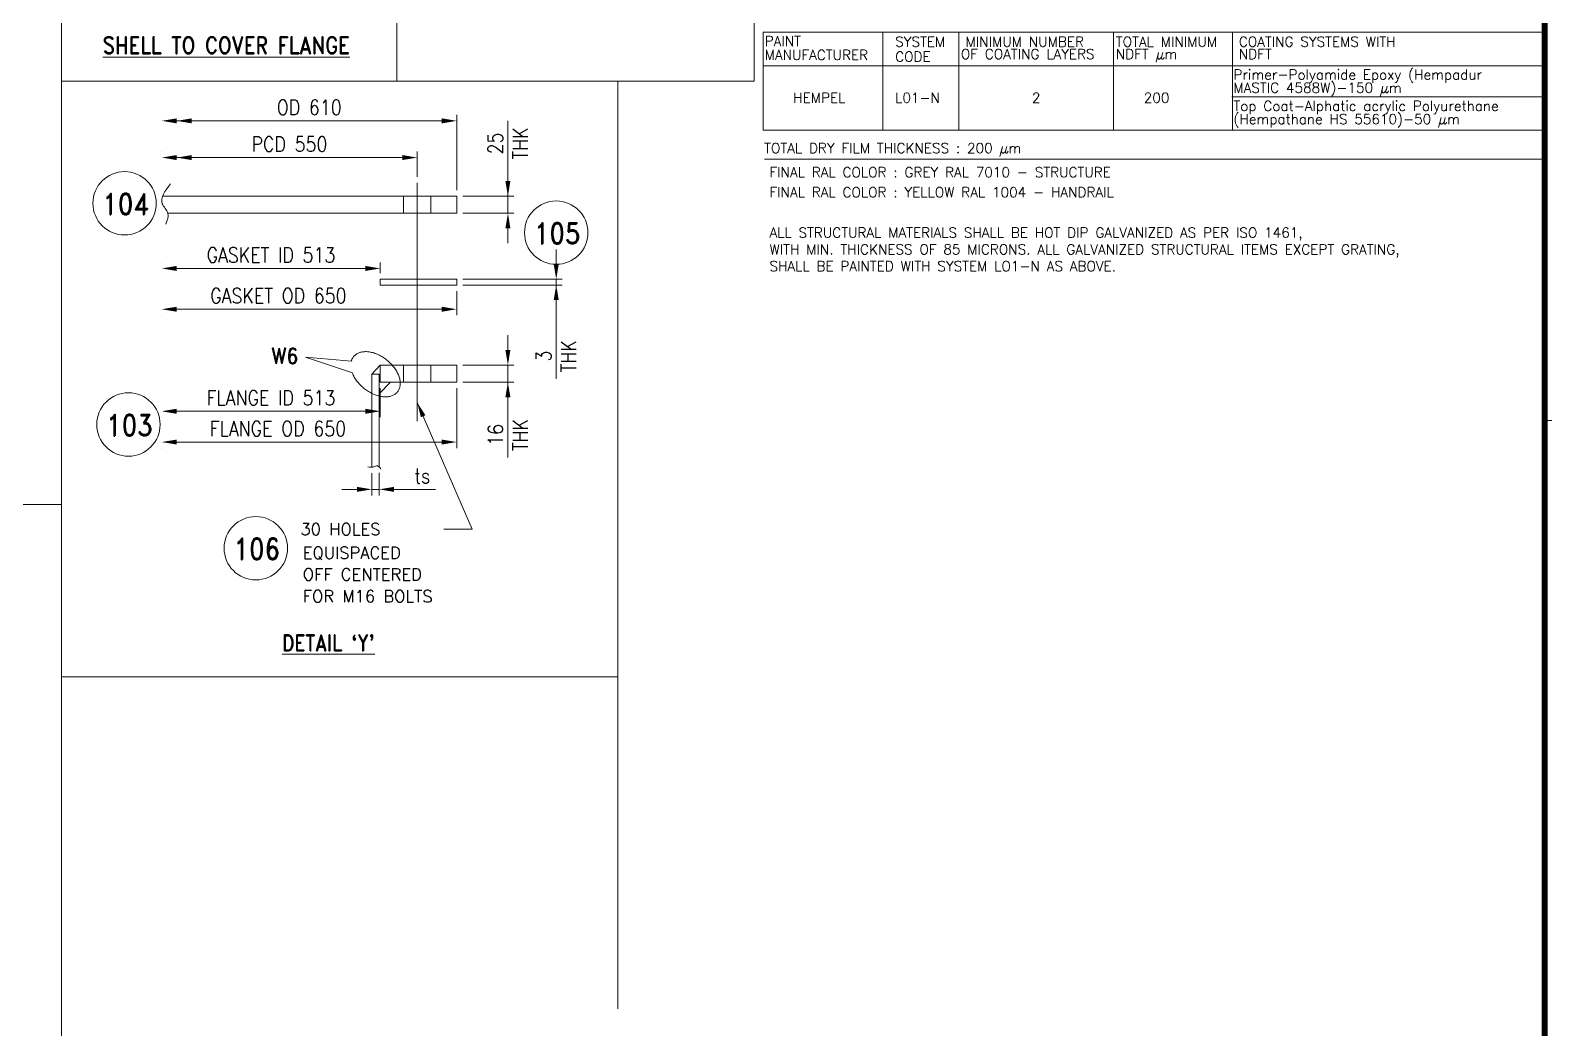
# Model space of a CAD drawing. Header units: inches. Extents: x -31906 to -25178, y -20157 to -15405.
# Drawn here: x -28442 to -26418, y -17806 to -16472 of the extents above; entities that cross this region are included whole.
import ezdxf
from ezdxf.enums import TextEntityAlignment as Align

# ---------------------------------------------------------------- set-up
doc = ezdxf.new("R2010")
doc.units = ezdxf.units.IN
doc.header["$LTSCALE"] = 200
doc.header["$MEASUREMENT"] = 0
for name, pattern in [('CENTER2', [1.125, 0.75, -0.125, 0.125, -0.125]), ('HIDDEN', [0.375, 0.25, -0.125]), ('PHANTOM2', [1.25, 0.625, -0.125, 0.125, -0.125, 0.125, -0.125])]:
    doc.linetypes.add(name, pattern=pattern)
doc.layers.add('AM_5', color=3, linetype='Continuous', lineweight=15)
doc.layers.add('OBJECT', color=7, linetype='Continuous', lineweight=18)
for name, color, linetype in [('BORDER1', 3, 'Continuous'), ('BORDER2', 7, 'Continuous'), ('text', 3, 'Continuous')]:
    doc.layers.add(name, color=color, linetype=linetype)
doc.styles.add('ROMANC', font='ROMANC', dxfattribs={"height": 5})
doc.styles.add('ROMAND', font='romand.shx', dxfattribs={"width": 0.8})
doc.styles.add('ROMANS', font='romans.shx', dxfattribs={"width": 0.85})
doc.styles.add('ROMANT', font='romant.shx')
doc.styles.add('RS', font='ROMANS.shx', dxfattribs={"width": 0.8})
doc.styles.get("Standard").update_dxf_attribs({"font": 'romans.shx'})
doc.dimstyles.new('VEP-8', dxfattribs={"dimscale": 8, "dimtxt": 2.5, "dimasz": 2.5, "dimexe": 1, "dimexo": 1, "dimgap": 1, "dimtad": 1, "dimdec": 1, "dimlfac": -1, "dimzin": 9, "dimdsep": 46, "dimtxsty": 'ROMANS', "dimcen": 0, "dimclrd": 256, "dimclre": 256, "dimclrt": 3, "dimadec": 0, "dimazin": 2, "dimtfac": 1, "dimtdec": 1, "dimtmove": 0, "dimatfit": 3, "dimfxl": 1, "dimlwd": -1, "dimlwe": -1, "dimarcsym": 1})
doc.dimstyles.new('VEP-8$0', dxfattribs={"dimscale": 8, "dimtxt": 2.5, "dimasz": 2.5, "dimexe": 1, "dimexo": 1, "dimgap": 1, "dimtad": 1, "dimdec": 1, "dimlfac": -1, "dimzin": 9, "dimdsep": 46, "dimtxsty": 'ROMANS', "dimcen": 0, "dimclrd": 256, "dimclre": 256, "dimclrt": 3, "dimadec": 0, "dimazin": 2, "dimtfac": 1, "dimtdec": 1, "dimtmove": 0, "dimatfit": 3, "dimfxl": 1, "dimlwd": -1, "dimlwe": -1, "dimarcsym": 1})

# ---------------------------------------------------------------- blocks, each defined once
blk = doc.blocks.new('0')
at = {"layer": 'BORDER1', "color": 154, "true_color": 0x1859a9, "const_width": 1}
blk.add_lwpolyline([(656, 0), (656, 564)], dxfattribs=at)
at = {"layer": 'BORDER2', "flags": 8}
for tag, height, style, p in [('REV-A', 2.7, 'ROMANS', (662.76, 118.68)), ('RE-A', 7, 'ROMANT', (745.34, 6.15))]:
    blk.add_attdef(tag, text='', height=height, dxfattribs=dict(at, style=style)).set_placement(p, align=Align.CENTER)
at = {"layer": 'BORDER2', "style": 'ROMANS', "width": 4.59626}
blk.add_attdef('DATE-A', text='', height=2.7, dxfattribs=at).set_placement((668.47, 118.68), (681.47, 118.68), align=Align.FIT)
at = {"layer": 'BORDER2'}
for tag, height, style, p in [('DRN-A', 2.7, 'ROMANS', (689.55, 118.68)), ('CHD-A', 2.7, 'ROMANS', (701.61, 118.68)), ('APD-A', 2.7, 'ROMANS', (713.32, 118.68)), ('CONS_CONT_VEND', 3.5, 'ROMANC', (726, 61.94))]:
    blk.add_attdef(tag, text='', height=height, dxfattribs=dict(at, style=style)).set_placement(p, align=Align.CENTER)
at = {"layer": 'BORDER2', "style": 'ROMANS', "width": 0.8}
for tag, p, height in [('1:X', (670.77, 103.49), 3), ('LOC', (709.61, 103.49), 3), ('PROJ_NO', (774.84, 103.49), 3), ('CONS_DRG_NO', (681.74, 53.26), 2.5)]:
    blk.add_attdef(tag, p, '', height=height, dxfattribs=at)
at = {"layer": 'BORDER2', "lineweight": 30, "width": 0.8, "flags": 104}
blk.add_attdef('COMMENTS-A', text='', height=2.2, dxfattribs=at).set_placement((720.55, 120.5), align=Align.MIDDLE_LEFT)
at = {"layer": 'BORDER2', "style": 'ROMANS', "width": 0.8}
for tag, p in [('PROJECT_TITLE_1', (726, 45.91)), ('PROJECT_TITLE_2', (726, 40.58))]:
    blk.add_attdef(tag, text='', height=3.5, dxfattribs=at).set_placement(p, align=Align.MIDDLE)
at = {"layer": 'BORDER2', "style": 'ROMANT', "width": 0.8}
for tag, p in [('DRG_TITLE_1', (726, 29.73)), ('DRG_TITLE_2', (726, 23.03)), ('DRG_TITLE_3', (726, 16.33))]:
    blk.add_attdef(tag, text='', height=4, dxfattribs=at).set_placement(p, align=Align.CENTER)
at = {"layer": 'BORDER2', "style": 'ROMANT'}
for tag, p in [('AR', (668.95, 6.15)), ('PA', (683.03, 6.15)), ('DC', (697.09, 6.15)), ('TS', (775.94, 6.15))]:
    blk.add_attdef(tag, p, '', height=7, dxfattribs=at)
for tag, p in [('SRNO', (736.79, 6.15)), ('SH', (771.83, 6.2))]:
    blk.add_attdef(tag, text='', height=7, dxfattribs=at).set_placement(p, align=Align.RIGHT)
at = {"layer": 'BORDER2', "style": 'ROMANS', "flags": 2}
blk.add_attdef('TB_VERSION', text='', height=2, dxfattribs=at).set_placement((1, -1), align=Align.TOP_LEFT)
blk = doc.blocks.new('*D92')
at = {"layer": 'AM_5', "color": 8, "transparency": 16777216}
for p, q in [((-28266.2, -16585.3), (-28266.2, -16585.3)), ((-27872.1, -16685.8), (-27872.1, -16585.3)), ((-27892.1, -16593.3), (-28246.2, -16593.3))]:
    blk.add_line(p, q, dxfattribs=at)
for points in [[(-28246.2, -16590), (-28246.2, -16596.7), (-28266.2, -16593.3)], [(-27892.1, -16596.7), (-27892.1, -16590), (-27872.1, -16593.3)]]:
    blk.add_solid(points, dxfattribs=at)
at = {"layer": 'Defpoints', "color": 0, "transparency": 16777216}
for p in [(-28266.2, -16593.3), (-28266.2, -16593.3), (-27872.1, -16693.8)]:
    blk.add_point(p, dxfattribs=at)
at = {"layer": 'AM_5', "color": 3, "transparency": 16777216, "insert": (-28069.2, -16575.3), "char_height": 20, "attachment_point": 5, "style": 'ROMANS'}
blk.add_mtext('OD 610', dxfattribs=at)
blk = doc.blocks.new('*D93')
at = {"layer": 'AM_5', "color": 8, "transparency": 16777216}
for p, q in [((-28266.2, -16634.4), (-28266.2, -16634.4)), ((-27944.9, -16642.4), (-28246.2, -16642.4)), ((-27924.9, -16668), (-27924.9, -16634.4))]:
    blk.add_line(p, q, dxfattribs=at)
for points in [[(-28246.2, -16639), (-28246.2, -16645.7), (-28266.2, -16642.4)], [(-27944.9, -16645.7), (-27944.9, -16639), (-27924.9, -16642.4)]]:
    blk.add_solid(points, dxfattribs=at)
at = {"layer": 'Defpoints', "color": 0, "transparency": 16777216}
for p in [(-28266.2, -16642.4), (-28266.2, -16642.4), (-27924.9, -16676)]:
    blk.add_point(p, dxfattribs=at)
at = {"layer": 'AM_5', "color": 3, "transparency": 16777216, "insert": (-28095.6, -16624.4), "char_height": 20, "attachment_point": 5, "style": 'ROMANS'}
blk.add_mtext('PCD 550', dxfattribs=at)
blk = doc.blocks.new('*D94')
at = {"layer": 'AM_5', "color": 8, "transparency": 16777216}
for p, q in [((-27974.3, -16950.7), (-27974.3, -16989.4)), ((-28266.2, -16989.4), (-28266.2, -16989.4)), ((-27994.3, -16981.4), (-28246.2, -16981.4))]:
    blk.add_line(p, q, dxfattribs=at)
for points in [[(-28246.2, -16978), (-28246.2, -16984.7), (-28266.2, -16981.4)], [(-27994.3, -16984.7), (-27994.3, -16978), (-27974.3, -16981.4)]]:
    blk.add_solid(points, dxfattribs=at)
at = {"layer": 'Defpoints', "color": 0, "transparency": 16777216}
for p in [(-27974.3, -16942.7), (-28266.2, -16981.4), (-28266.2, -16981.4)]:
    blk.add_point(p, dxfattribs=at)
at = {"layer": 'AM_5', "color": 3, "transparency": 16777216, "insert": (-28120.3, -16963.4), "char_height": 20, "attachment_point": 5, "style": 'ROMANS'}
blk.add_mtext('FLANGE ID 513 ', dxfattribs=at)
blk = doc.blocks.new('*D95')
at = {"layer": 'AM_5', "color": 8, "transparency": 16777216}
for p, q in [((-27872.1, -16950.7), (-27872.1, -17030.5)), ((-28266.2, -17030.5), (-28266.2, -17030.5)), ((-27892.1, -17022.5), (-28246.2, -17022.5))]:
    blk.add_line(p, q, dxfattribs=at)
for points in [[(-28246.2, -17019.2), (-28246.2, -17025.8), (-28266.2, -17022.5)], [(-27892.1, -17025.8), (-27892.1, -17019.2), (-27872.1, -17022.5)]]:
    blk.add_solid(points, dxfattribs=at)
at = {"layer": 'Defpoints', "color": 0, "transparency": 16777216}
for p in [(-27872.1, -16942.7), (-28266.2, -17022.5), (-28266.2, -17022.5)]:
    blk.add_point(p, dxfattribs=at)
at = {"layer": 'AM_5', "color": 3, "transparency": 16777216, "insert": (-28111, -17004.5), "char_height": 20, "attachment_point": 5, "style": 'ROMANS'}
blk.add_mtext('FLANGE OD 650', dxfattribs=at)
blk = doc.blocks.new('*D96')
at = {"layer": 'AM_5', "color": 8, "transparency": 16777216}
for p, q in [((-27803.7, -16693.8), (-27803.7, -16593.3)), ((-27803.7, -16673.8), (-27803.7, -16653.8)), ((-27864.1, -16693.8), (-27795.7, -16693.8)), ((-27803.7, -16693.8), (-27803.7, -16716.8)), ((-27864.1, -16716.8), (-27795.7, -16716.8)), ((-27803.7, -16736.8), (-27803.7, -16756.8))]:
    blk.add_line(p, q, dxfattribs=at)
for points in [[(-27807.1, -16673.8), (-27800.4, -16673.8), (-27803.7, -16693.8)], [(-27800.4, -16736.8), (-27807.1, -16736.8), (-27803.7, -16716.8)]]:
    blk.add_solid(points, dxfattribs=at)
at = {"layer": 'Defpoints', "color": 0, "transparency": 16777216}
for p in [(-27872.1, -16693.8), (-27872.1, -16716.8), (-27803.7, -16716.8)]:
    blk.add_point(p, dxfattribs=at)
at = {"layer": 'AM_5', "color": 3, "transparency": 16777216, "insert": (-27803.7, -16623.5), "char_height": 20, "attachment_point": 5, "rotation": 90, "style": 'ROMANS'}
blk.add_mtext('25\\PTHK', dxfattribs=at)
blk = doc.blocks.new('*D97')
at = {"layer": 'AM_5', "color": 8, "transparency": 16777216}
for p, q in [((-27739.2, -16785), (-27739.2, -16765)), ((-27864.1, -16805), (-27731.2, -16805)), ((-27864.1, -16812.8), (-27731.2, -16812.8)), ((-27739.2, -16812.8), (-27739.2, -16805)), ((-27739.2, -16812.8), (-27739.2, -16938)), ((-27739.2, -16832.8), (-27739.2, -16852.8))]:
    blk.add_line(p, q, dxfattribs=at)
for points in [[(-27742.5, -16785), (-27735.8, -16785), (-27739.2, -16805)], [(-27735.8, -16832.8), (-27742.5, -16832.8), (-27739.2, -16812.8)]]:
    blk.add_solid(points, dxfattribs=at)
at = {"layer": 'Defpoints', "color": 0, "transparency": 16777216}
for p in [(-27872.1, -16805), (-27872.1, -16812.8), (-27739.2, -16805)]:
    blk.add_point(p, dxfattribs=at)
at = {"layer": 'AM_5', "color": 3, "transparency": 16777216, "insert": (-27739.2, -16907.7), "char_height": 20, "attachment_point": 5, "rotation": 90, "style": 'ROMANS'}
blk.add_mtext('3\\PTHK', dxfattribs=at)
blk = doc.blocks.new('*D98')
at = {"layer": 'AM_5', "color": 8, "transparency": 16777216}
for p, q in [((-27803.7, -16899.6), (-27803.7, -16879.6)), ((-27864.1, -16919.6), (-27795.7, -16919.6)), ((-27803.7, -16919.6), (-27803.7, -16942.7)), ((-27864.1, -16942.7), (-27795.7, -16942.7)), ((-27803.7, -16942.7), (-27803.7, -17043.2)), ((-27803.7, -16962.7), (-27803.7, -16982.7))]:
    blk.add_line(p, q, dxfattribs=at)
for points in [[(-27807.1, -16899.6), (-27800.4, -16899.6), (-27803.7, -16919.6)], [(-27800.4, -16962.7), (-27807.1, -16962.7), (-27803.7, -16942.7)]]:
    blk.add_solid(points, dxfattribs=at)
at = {"layer": 'Defpoints', "color": 0, "transparency": 16777216}
for p in [(-27872.1, -16919.6), (-27872.1, -16942.7), (-27803.7, -16942.7)]:
    blk.add_point(p, dxfattribs=at)
at = {"layer": 'AM_5', "color": 3, "transparency": 16777216, "insert": (-27803.7, -17012.9), "char_height": 20, "attachment_point": 5, "rotation": 90, "style": 'ROMANS'}
blk.add_mtext('16\\PTHK', dxfattribs=at)
blk = doc.blocks.new('*D99')
at = {"layer": 'AM_5', "color": 8, "transparency": 16777216}
for p, q in [((-28266.2, -16782.5), (-28266.2, -16782.5)), ((-27994.3, -16790.5), (-28246.2, -16790.5)), ((-27974.3, -16797), (-27974.3, -16782.5))]:
    blk.add_line(p, q, dxfattribs=at)
for points in [[(-28246.2, -16787.2), (-28246.2, -16793.9), (-28266.2, -16790.5)], [(-27994.3, -16793.9), (-27994.3, -16787.2), (-27974.3, -16790.5)]]:
    blk.add_solid(points, dxfattribs=at)
at = {"layer": 'Defpoints', "color": 0, "transparency": 16777216}
for p in [(-28266.2, -16790.5), (-28266.2, -16790.5), (-27974.3, -16805)]:
    blk.add_point(p, dxfattribs=at)
at = {"layer": 'AM_5', "color": 3, "transparency": 16777216, "insert": (-28120.3, -16772.5), "char_height": 20, "attachment_point": 5, "style": 'ROMANS'}
blk.add_mtext('GASKET ID 513', dxfattribs=at)
blk = doc.blocks.new('*D100')
at = {"layer": 'AM_5', "color": 8, "transparency": 16777216}
for p, q in [((-27872.1, -16820.8), (-27872.1, -16853)), ((-28266.2, -16853), (-28266.2, -16853)), ((-27892.1, -16845), (-28246.2, -16845))]:
    blk.add_line(p, q, dxfattribs=at)
for points in [[(-28246.2, -16841.7), (-28246.2, -16848.4), (-28266.2, -16845)], [(-27892.1, -16848.4), (-27892.1, -16841.7), (-27872.1, -16845)]]:
    blk.add_solid(points, dxfattribs=at)
at = {"layer": 'Defpoints', "color": 0, "transparency": 16777216}
for p in [(-27872.1, -16812.8), (-28266.2, -16845), (-28266.2, -16845)]:
    blk.add_point(p, dxfattribs=at)
at = {"layer": 'AM_5', "color": 3, "transparency": 16777216, "insert": (-28110.4, -16827), "char_height": 20, "attachment_point": 5, "style": 'ROMANS'}
blk.add_mtext('GASKET OD 650', dxfattribs=at)
blk = doc.blocks.new('*D101')
at = {"layer": 'AM_5', "color": 8, "transparency": 16777216}
for p, q in [((-27985.4, -17064), (-27985.4, -17093.7)), ((-27975.8, -17063.8), (-27975.8, -17093.7)), ((-28005.4, -17085.7), (-28025.4, -17085.7)), ((-27985.4, -17085.7), (-27975.8, -17085.7)), ((-27955.8, -17085.7), (-27900.4, -17085.7))]:
    blk.add_line(p, q, dxfattribs=at)
for points in [[(-28005.4, -17089), (-28005.4, -17082.4), (-27985.4, -17085.7)], [(-27955.8, -17082.4), (-27955.8, -17089), (-27975.8, -17085.7)]]:
    blk.add_solid(points, dxfattribs=at)
at = {"layer": 'Defpoints', "color": 0, "transparency": 16777216}
for p in [(-27985.4, -17056), (-27975.8, -17055.8), (-27975.8, -17085.7)]:
    blk.add_point(p, dxfattribs=at)
at = {"layer": 'AM_5', "color": 3, "transparency": 16777216, "insert": (-27918.1, -17067.7), "char_height": 20, "attachment_point": 5, "style": 'ROMANS'}
blk.add_mtext('ts', dxfattribs=at)

msp = doc.modelspace()

# ---------------------------------------------------------------- linework, layer by layer
at = {"layer": 'OBJECT', "color": 252, "lineweight": 15}
for p, q in [((-28400.34, -15524.64), (-28400.38, -20036.64, 199.46)), ((-27952.27, -16540.1, 0.04), (-27952.27, -15528.78, 0.04)), ((-27656.72, -16540.1, 0.03), (-28400.59, -16540.1, 0)), ((-29797.69, -17105.93, -3.03), (-28400.59, -17105.93)), ((-27656.72, -17336.32, -0.43), (-28400.47, -17336.32, -32.75))]:
    msp.add_line(p, q, dxfattribs=at)
at = {"layer": 'OBJECT', "color": 1, "lineweight": 15}
for p, q in [((-27462.47, -16475.02, -0.15), (-26418.42, -16475.02, -0.15)), ((-27462.47, -16475.02, -0.15), (-27462.47, -16605.87, -0.15)), ((-27302.62, -16475.02, -0.15), (-27302.62, -16605.87, -0.15)), ((-27201.02, -16475.02, -0.15), (-27201.02, -16605.87, -0.15)), ((-26994.79, -16475.02, -0.15), (-26994.79, -16605.87, -0.15)), ((-26835.44, -16475.02, -0.15), (-26835.44, -16605.87, -0.15)), ((-27462.47, -16519.58, -0.15), (-26418.42, -16519.58, -0.15)), ((-26836.32, -16561.15, -0.15), (-26418.42, -16561.15, -0.15)), ((-27462.47, -16605.87, -0.15), (-26418.42, -16605.87, -0.15)), ((-27460.88, -16644.37, -44.24), (-26422.89, -16644.37, -44.24))]:
    msp.add_line(p, q, dxfattribs=at)
at = {"layer": 'OBJECT', "color": 1, "linetype": 'CENTER2', "lineweight": 15, "ltscale": 12}
msp.add_line((-27924.89, -16994.73, 0.04), (-27924.89, -16675.99, -0.84), dxfattribs=at)
at = {"layer": 'OBJECT', "lineweight": 15}
for p, q in [((-28265.11, -16693.79, 0.04), (-27872.09, -16693.79, 0.04)), ((-27943.13, -16716.83, 0.04), (-27943.13, -16693.79, 0.04)), ((-27906.65, -16716.83, 0.04), (-27906.65, -16693.79, 0.04)), ((-27872.09, -16693.79, 0.04), (-27872.09, -16716.83, 0.04)), ((-28258.11, -16716.83, 0.04), (-27872.09, -16716.83, 0.04)), ((-27985.39, -16931.96, 0.04), (-27975.79, -16931.96, 0.04)), ((-27975.79, -16931.96, 0.04), (-27975.79, -17055.78, 0.04)), ((-27974.33, -16919.65, 0.04), (-27872.09, -16919.65, 0.04)), ((-27974.33, -16919.65, 0.04), (-27974.33, -16942.69, 0.04)), ((-27943.13, -16942.69, 0.04), (-27943.13, -16919.65, 0.04)), ((-27906.65, -16942.69, 0.04), (-27906.65, -16919.65, 0.04)), ((-27872.09, -16942.69, 0.04), (-27872.09, -16919.65, 0.04)), ((-27974.33, -16942.69, 0.04), (-27872.09, -16942.69, 0.04))]:
    msp.add_line(p, q, dxfattribs=at)
at = {"layer": 'OBJECT', "lineweight": 15, "ltscale": 0.8}
for p, q in [((-27974.33, -16812.77, 0.04), (-27974.33, -16805.03, 0.04)), ((-27872.09, -16805.03, 0.04), (-27974.33, -16805.03, 0.04)), ((-27872.09, -16812.77, 0.04), (-27974.33, -16812.77, 0.04)), ((-27872.09, -16812.77, 0.04), (-27872.09, -16805.03, 0.04)), ((-27985.39, -16931.96, 0.04), (-27974.33, -16919.65, 0.04)), ((-27975.79, -16957.88, 0.04), (-27960.41, -16942.69, 0.04))]:
    msp.add_line(p, q, dxfattribs=at)
at = {"layer": 'OBJECT', "color": 252, "linetype": 'PHANTOM2', "lineweight": 15, "ltscale": 5}
for p, q in [((-28012.89, -16914.22, 0.04), (-28074.3, -16908.9, 0.04)), ((-28074.3, -16908.9, 0.04), (-28011.56, -16930.12, 0.04))]:
    msp.add_line(p, q, dxfattribs=at)
at = {"layer": 'OBJECT', "linetype": 'HIDDEN', "lineweight": 15, "ltscale": 8}
msp.add_line((-27985.39, -16931.96, 0.04), (-27985.39, -17055.98, 0.04), dxfattribs=at)
at = {"layer": 'OBJECT', "lineweight": 15}
for centre in [(-28315.9, -16703.47, -0.84), (-27739.18, -16742.67, -0.84), (-28310.71, -16999.03, -0.84), (-28140.57, -17164.38, -0.69)]:
    msp.add_circle(centre, 42.36, dxfattribs=at)
at = {"layer": 'OBJECT', "color": 252, "linetype": 'PHANTOM2', "lineweight": 15, "ltscale": 5}
msp.add_ellipse((-27980.59, -16931.96, 0.04), major_axis=(-29.29, 23.62), ratio=0.6455712, start_param=0.8348918, end_param=6.5526201, dxfattribs=at)
at = {"layer": 'OBJECT', "lineweight": 15, "ltscale": 0.8}
for points in [[(-28254.41, -16677.44, -0.84), (-28265.5, -16704.13, -0.84), (-28258.11, -16716.83, 0.04), (-28260.57, -16731.22, -0.84)], [(-27990.66, -17055.53, -0.84), (-27982.29, -17055.32, -0.84), (-27979.46, -17054.16, -0.84), (-27973.59, -17058.14, -0.84)]]:
    msp.add_spline(points, degree=3, dxfattribs=at)
at = {"layer": 'text', "color": 1, "lineweight": 15}
for p, q in [((-27474.66, -16540.1, 2.09), (-27474.67, -15524.64)), ((-26418.42, -17294.32, -1.42), (-26418.42, -15524.64, 0)), ((-27474.66, -16540.1, 0.04), (-27656.72, -16540.1, 0.03)), ((-27656.72, -16540.1, 0.03), (-27656.72, -17779.85, 0.03)), ((-26418.42, -17969.35, -2.84), (-26418.42, -17292.15, -2.84))]:
    msp.add_line(p, q, dxfattribs=at)
at = {"layer": 'text', "color": 252, "lineweight": 15}
msp.add_line((-26418.42, -16993.78), (-25298.42, -16993.78), dxfattribs=at)

# ---------------------------------------------------------------- block references
at = {"layer": 'BORDER1', "xscale": 8.00000000000013, "yscale": 8.00000000000013, "zscale": 8.00000000000013}
msp.add_blockref('0', (-31666.42, -20036.64), dxfattribs=at)

# ---------------------------------------------------------------- texts
at = {"layer": 'OBJECT', "color": 3, "lineweight": 15, "style": 'RS'}
for s, height, p in [('PAINT', 13.317, (-27460.63, -16493.31, -0.15)), ('SYSTEM', 13.317, (-27286.24, -16494.19, -0.15)), ('MINIMUM NUMBER', 13.3175, (-27192.16, -16494.19, -0.15)), ('TOTAL MINIMUM', 13.3175, (-26991.42, -16494.19, -0.15)), ('COATING SYSTEMS WITH', 13.3175, (-26827.07, -16494.19, -0.15)), ('MANUFACTURER', 13.3175, (-27460.63, -16511.95, -0.15)), ('CODE', 13.317, (-27286.24, -16514.14, -0.15)), ('OF COATING LAYERS', 13.3175, (-27198.5, -16510.68, -0.15)), ('NDFT µm', 13.317, (-26991.42, -16510.68, -0.15)), ('NDFT', 13.317, (-26827.07, -16510.68, -0.15)), ('Primer-Polyamide Epoxy (Hempadur', 13.3175, (-26834.33, -16538.16, -0.15)), ('MASTIC 4588W)-150 µm', 13.3175, (-26834.33, -16555.74, -0.15)), ('HEMPEL', 13.317, (-27422.43, -16569.11, -0.15)), ('L01-N', 13.317, (-27286.31, -16569.11, -0.15)), ('2', 13.32, (-27103.59, -16569.11, -0.15)), ('200', 13.317, (-26954.14, -16569.11, -0.15)), ('Top Coat-Alphatic acrylic Polyurethane', 13.3175, (-26834.33, -16580.1, -0.15)), ('(Hempathane HS 55610)-50 µm', 13.3175, (-26834.33, -16597.68, -0.15)), ('TOTAL DRY FILM THICKNESS : 200 µm ', 13.3175, (-27461.37, -16636.43, -44.24)), ('FINAL RAL COLOR : GREY RAL 7010 - STRUCTURE', 13.3175, (-27454.21, -16668.57, -44.24)), ('FINAL RAL COLOR : YELLOW RAL 1004 - HANDRAIL', 13.3175, (-27454.21, -16695.3, -44.24)), ('ALL STRUCTURAL MATERIALS SHALL BE HOT DIP GALVANIZED AS PER ISO 1461,', 13.3175, (-27454.21, -16749.33, -44.24)), ('WITH MIN. THICKNESS OF 85 MICRONS. ALL GALVANIZED STRUCTURAL ITEMS EXCEPT GRATING,', 13.3175, (-27454.21, -16771.73, -44.24)), ('SHALL BE PAINTED WITH SYSTEM LO1-N AS ABOVE.', 13.3175, (-27454.21, -16794.13, -44.24)), ('30 HOLES ', 16, (-28080.88, -17146.93, -0.84)), ('EQUISPACED', 16, (-28077.8, -17178.47, -0.84)), ('OFF CENTERED', 16, (-28077.8, -17207.29, -0.84)), ('FOR M16 BOLTS', 16, (-28077.8, -17236.58, -0.84))]:
    msp.add_text(s, height=height, dxfattribs=at).set_placement(p)
at = {"layer": 'text', "color": 3, "lineweight": 15, "style": 'ROMAND', "width": 0.85}
msp.add_text('%%USHELL TO COVER FLANGE', height=22.6022, rotation=0.00011, dxfattribs=at).set_placement((-28345.05, -16503.64, 0.04))
at = {"layer": 'text', "color": 6, "lineweight": 15, "style": 'ROMAND', "width": 0.85}
for s, p in [('104', (-28314.53, -16704.36, -0.84)), ('105', (-27737.81, -16743.56, -0.84)), ('103', (-28309.34, -16999.92, -0.84)), ('106', (-28139.2, -17165.27, -0.69))]:
    msp.add_text(s, height=28.335, rotation=359.99989, dxfattribs=at).set_placement(p, align=Align.MIDDLE_CENTER)
at = {"layer": 'text', "color": 2, "lineweight": 15, "style": 'ROMAND', "width": 0.85}
for s, height, p in [('W6', 21.251, (-28101.78, -16907.48, 0.04)), ("%%uDETAIL `Y'", 21.2512, (-28043.27, -17290.88, -33.88))]:
    msp.add_text(s, height=height, rotation=359.99989, dxfattribs=at).set_placement(p, align=Align.MIDDLE_CENTER)

# ---------------------------------------------------------------- dimensions: what is measured, and where the dimension line sits
at = {"layer": 'AM_5'}
for base, p1, p2, text, override, picture, middle in [((-28266.21, -16593.34, -0.84), (-27872.09, -16693.79, 0.04), (-28266.21, -16593.34, -0.84), 'OD 610', {"dimtxt": 2.5, "dimtxsty": 'ROMANS', "dimclrd": 8, "dimclre": 8, "dimtfill": 0}, '*D92', (-28069.15, -16575.34, -0.84)), ((-28266.21, -16790.53, -0.84), (-27974.33, -16805.03, 0.04), (-28266.21, -16790.53, -0.84), 'GASKET ID 513', {"dimclrd": 8, "dimclre": 8}, '*D99', (-28120.27, -16772.53, -0.84)), ((-28266.21, -16981.37, -0.84), (-27974.33, -16942.69, 0.04), (-28266.21, -16981.37, -0.84), 'FLANGE ID 513 ', {"dimclrd": 8, "dimclre": 8}, '*D94', (-28120.27, -16963.37, -0.84)), ((-27975.79, -17085.69, -0.84), (-27985.39, -17055.98, 0.04), (-27975.79, -17055.78, -0.84), 'ts', {"dimclrd": 8, "dimclre": 8}, '*D101', (-27918.08, -17067.69, -0.84))]:
    dim = msp.add_linear_dim(base=base, p1=p1, p2=p2, text=text, dimstyle='VEP-8$0', override=override, dxfattribs=at)
    dim.commit()
    dim.dimension.update_dxf_attribs({"geometry": picture, "text_midpoint": middle})
for base, p1, p2, text, override, picture, middle in [((-28266.21, -16642.38, -0.84), (-27924.89, -16675.99, -0.84), (-28266.21, -16642.38, -0.84), 'PCD 550', {"dimtxt": 2.5, "dimtxsty": 'ROMANS', "dimclrd": 8, "dimclre": 8, "dimtfill": 0}, '*D93', (-28095.55, -16642.38, -0.84)), ((-28266.21, -16845.04, -0.84), (-27872.09, -16812.77, 0.04), (-28266.21, -16845.04, -0.84), 'GASKET OD 650', {"dimclrd": 8, "dimclre": 8}, '*D100', (-28110.44, -16845.04, -0.84)), ((-28266.21, -17022.49, -0.84), (-27872.09, -16942.69, 0.04), (-28266.21, -17022.49, -0.84), 'FLANGE OD 650', {"dimclrd": 8, "dimclre": 8}, '*D95', (-28111.05, -17022.49, -0.84))]:
    dim = msp.add_linear_dim(base=base, p1=p1, p2=p2, text=text, dimstyle='VEP-8$0', override=override, dxfattribs=at)
    dim.commit()
    dim.dimension.update_dxf_attribs({"geometry": picture, "text_midpoint": middle, "dimtype": 160})
for base, p1, p2, text, override, picture, middle in [((-27803.74, -16716.83, -0.84), (-27872.09, -16693.79, 0.04), (-27872.09, -16716.83, 0.04), '25\\XTHK', {"dimclrd": 8, "dimclre": 8}, '*D96', (-27803.74, -16623.53, -0.84)), ((-27739.18, -16805.03, -0.84), (-27872.09, -16812.77, 0.04), (-27872.09, -16805.03, 0.04), '3\\XTHK', {"dimclrd": 8, "dimclre": 8}, '*D97', (-27739.18, -16907.72, -0.84)), ((-27803.74, -16942.69, -0.84), (-27872.09, -16919.65, 0.04), (-27872.09, -16942.69, 0.04), '16\\XTHK', {"dimtxt": 2.5, "dimtxsty": 'ROMANS', "dimclrd": 8, "dimclre": 8, "dimtfill": 0}, '*D98', (-27803.74, -17012.95, -0.84))]:
    dim = msp.add_linear_dim(base=base, p1=p1, p2=p2, angle=90, text=text, dimstyle='VEP-8$0', override=override, dxfattribs=at)
    dim.commit()
    dim.dimension.update_dxf_attribs({"geometry": picture, "text_midpoint": middle, "dimtype": 160})

# ---------------------------------------------------------------- leaders
for points in [[(-28246.21, -16593.34, -0.84), (-28193.33, -16593.34, -0.84)], [(-28246.21, -16642.38, -0.84), (-28193.28, -16642.38, -0.84)], [(-27924.89, -16969.64, 0.04), (-27851.4, -17138.83, 0.04), (-27889.24, -17138.83, 0.04)]]:
    msp.add_leader(points, dimstyle='VEP-8', override={"dimclrd": 8, "dimclre": 8}, dxfattribs=at)

doc.saveas('drawing.dxf')
